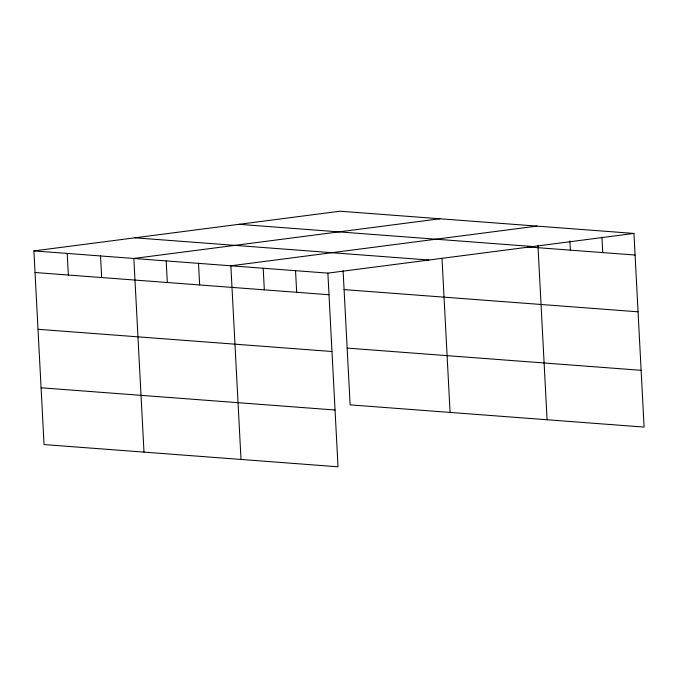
<?xml version="1.0" encoding="UTF-8"?>
<svg xmlns="http://www.w3.org/2000/svg" width="678" height="678" viewBox="0 0 678 678"><rect width="100%" height="100%" fill="white"/><g stroke="black" fill="none" stroke-linecap="round" stroke-linejoin="round"><path stroke-width="1.02" d="M33.9 250.911L327.872 273.132L338.025 466.786L44.053 444.565L33.9 250.911L339.975 211.214L633.947 233.435L644.1 427.089L350.128 404.868L343.093 270.666M439.929 218.774L133.854 258.462L143.999 452.116M536.942 226.105L230.859 265.801L241.012 459.455M327.872 273.132L633.947 233.435M238.97 224.316L532.942 246.538M527.637 246.919L635.083 255.038M134.905 237.809L428.877 260.03M344.085 289.599L638.057 311.812M35.036 272.514L329.008 294.735M347.153 348.094L641.125 370.315M38.01 329.288L331.983 351.509M41.07 387.791L335.051 410.012M601.937 237.164L602.742 252.597M569.927 240.893L570.41 250.148M537.968 245.648L547.087 419.758M441.997 258.25L450.073 412.427M295.54 270.691L296.667 292.294M263.2 268.242L264.335 289.845M198.527 263.352L199.654 284.955M166.186 260.911L167.322 282.514M100.53 255.945L101.666 277.548M67.215 253.428L68.351 275.031"/></g></svg>
